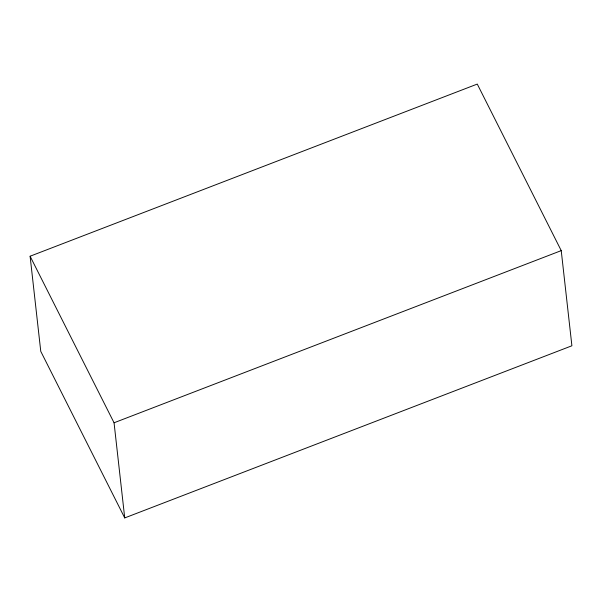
<?xml version="1.0" encoding="UTF-8"?>
<svg xmlns="http://www.w3.org/2000/svg" width="602" height="602" viewBox="0 0 602 602"><rect width="100%" height="100%" fill="white"/><g stroke="black" fill="none" stroke-linecap="round" stroke-linejoin="round"><path stroke-width="0.9" d="M30.1 256.226L477.273 84.077L561.23 250.628L571.9 345.774L124.727 517.923L40.77 351.372L30.1 256.226L114.056 422.777L124.727 517.923M114.056 422.777L561.23 250.628"/></g></svg>
